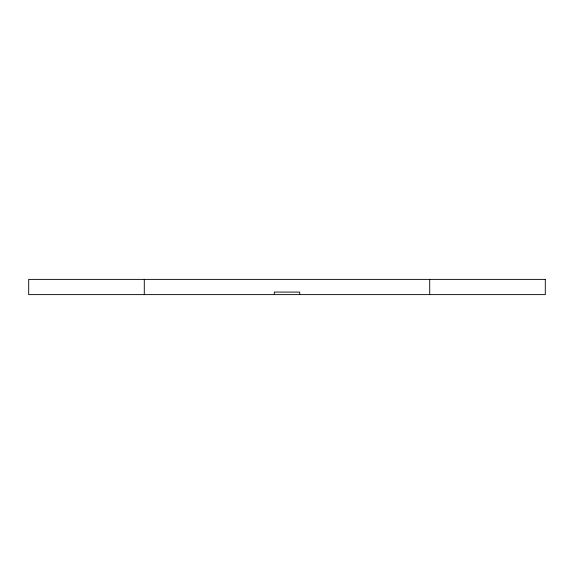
<?xml version="1.0" encoding="UTF-8"?>
<svg xmlns="http://www.w3.org/2000/svg" width="574" height="574" viewBox="0 0 574 574"><rect width="100%" height="100%" fill="white"/><g stroke="black" fill="none" stroke-linecap="round" stroke-linejoin="round"><path stroke-width="0.86" d="M429.711 279.387L429.711 294.613M299.685 294.613L299.685 292.073L274.315 292.073L274.315 294.613M144.289 279.387L144.289 294.613M545.3 279.387L28.7 279.387L28.7 294.613L545.3 294.613L545.3 279.387"/></g></svg>
